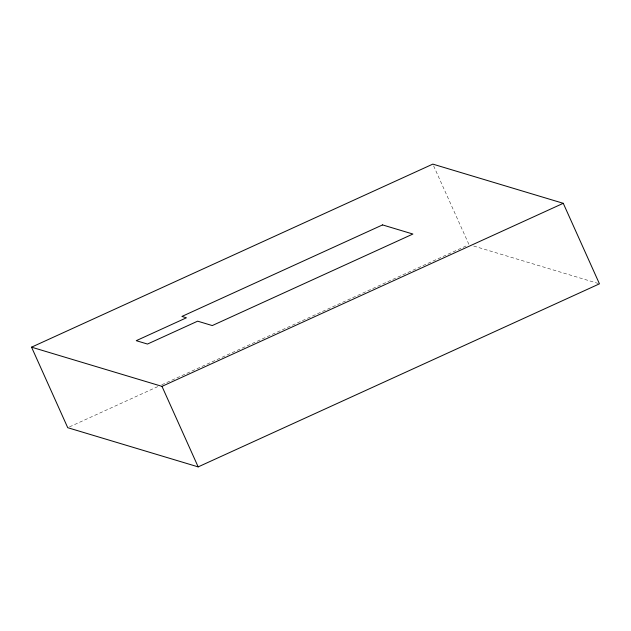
<?xml version="1.0" encoding="UTF-8"?>
<svg xmlns="http://www.w3.org/2000/svg" width="631" height="631" viewBox="0 0 631 631"><rect width="100%" height="100%" fill="white"/><g stroke="black" fill="none" stroke-linecap="round" stroke-linejoin="round"><path stroke-width="0.47" stroke-dasharray="3.15 2.37" d="M69.528 426.872L158.2 386.424M161.788 384.784L468.115 245.041M473.7 246.043L598.511 283.548M433.631 165.906L469.014 244.639"/><path stroke-width="0.95" d="M31.55 347.168L432.827 164.115L563.262 203.308L599.45 283.832L198.173 466.885L67.738 427.692L31.55 347.168L161.986 386.361L563.262 203.308M161.986 386.361L198.173 466.885M382.544 224.912L181.909 316.439L186.405 317.795L136.249 340.677L147.488 344.053L197.653 321.171L212.268 325.564L412.903 234.038L382.544 224.912"/></g></svg>
